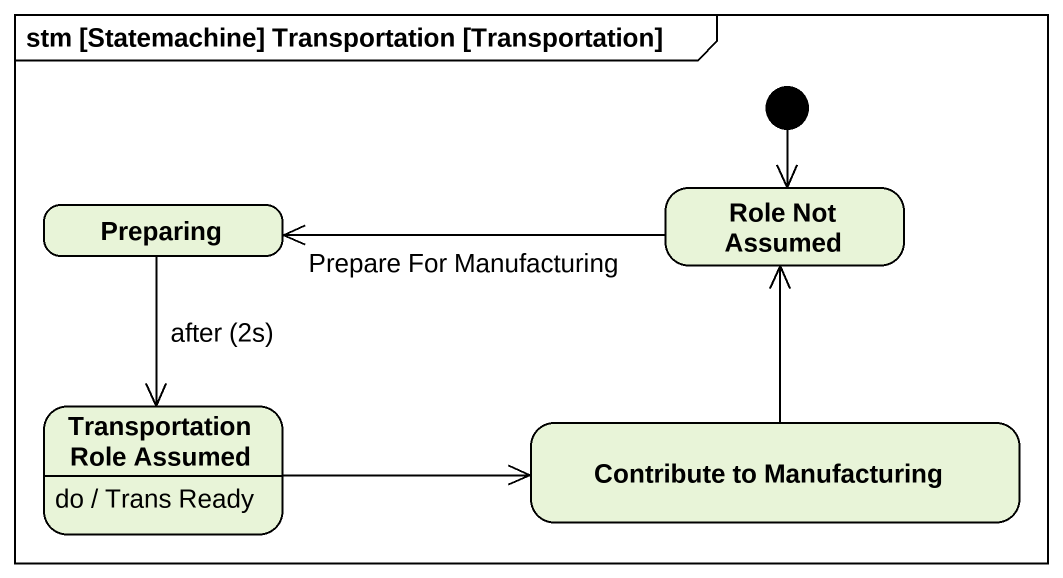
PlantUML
@startuml
mainframe stm [Statemachine] Transportation [Transportation]
hide empty description
state Preparing
state "Role Not Assumed" as Role_Not_Assumed
state "Transportation Role Assumed" as Transportation_Role_Assumed
Transportation_Role_Assumed : do / Trans Ready
state "Contribute to Manufacturing" as Contribute_to_Manufacturing
[*] --> Role_Not_Assumed
Preparing --> Transportation_Role_Assumed : after (2s)
Role_Not_Assumed -left-> Preparing : Prepare For Manufacturing
Transportation_Role_Assumed -right-> Contribute_to_Manufacturing
Contribute_to_Manufacturing -up-> Role_Not_Assumed
@enduml
